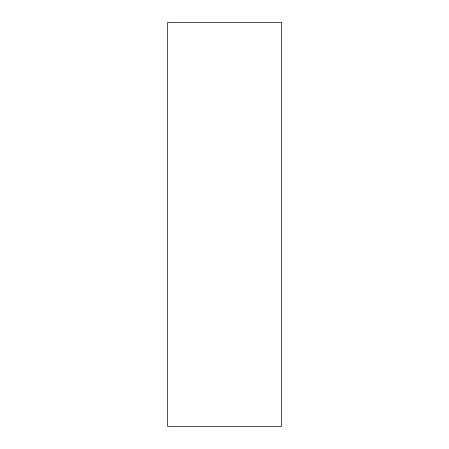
<?xml version="1.0" encoding="UTF-8"?>
<svg xmlns="http://www.w3.org/2000/svg" width="449" height="449" viewBox="0 0 449 449"><rect width="100%" height="100%" fill="white"/><g stroke="black" fill="none" stroke-linecap="round" stroke-linejoin="round"><path stroke-width="0.67" d="M281.327 22.45L167.673 22.45L167.673 426.55L281.327 426.55L281.327 22.45"/></g></svg>
